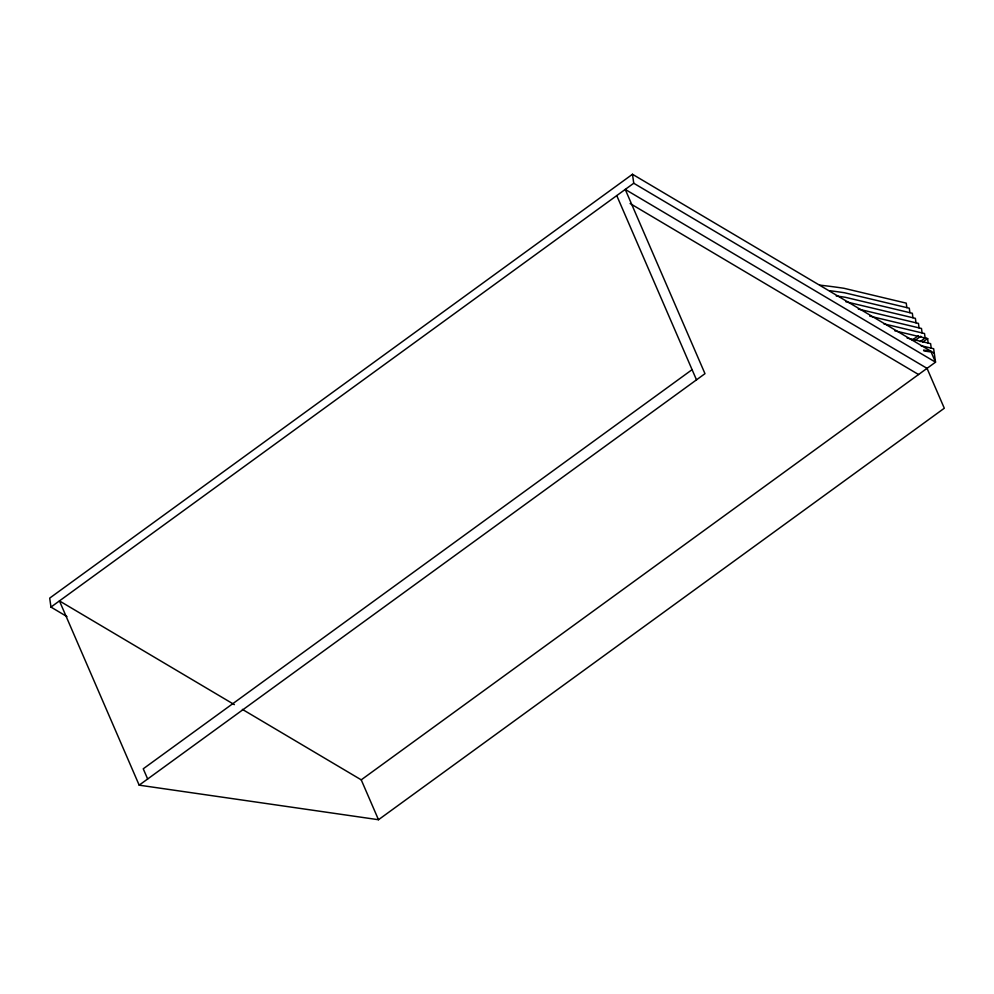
<?xml version="1.0" encoding="UTF-8"?>
<svg xmlns="http://www.w3.org/2000/svg" width="994" height="994" viewBox="0 0 994 994"><rect width="100%" height="100%" fill="white"/><g stroke="black" fill="none" stroke-linecap="round" stroke-linejoin="round"><path stroke-width="1.49" d="M934.273 353.205L632.482 174.273L49.7 598.115L50.955 607.086L66.971 616.591M50.955 607.086L633.737 183.244L632.482 174.273M692.085 369.656L143.248 768.797L147.659 778.998M139.172 785.161L704.982 373.669L625.238 189.419L927.042 368.352L944.3 408.236L378.49 819.727L139.172 785.161L59.441 600.91L234.373 704.634M912.181 340.159L918.381 335.649M914.617 340.731L920.804 336.233M920.196 341.613L925.141 338.01L927.663 338.817M922.618 342.184L927.564 338.594L928.185 343.079M242.387 709.381L361.232 779.843L935.528 362.176L933.652 348.72L920.854 345.663M923.563 350.074L930.732 351.106M923.935 350.957L931.117 351.988L935.528 362.176L633.737 183.244M845.832 301.741L915.375 318.341L916.008 322.826M858.282 309.059L918.431 323.398L919.052 327.883M869.713 316.117L921.475 328.467L922.097 332.953M883.765 323.808L924.519 333.524L925.141 338.01M894.737 330.766L927.564 338.594M907.124 338.059L930.608 343.651L931.229 348.148M630.109 203.509L918.555 374.527M616.752 195.594L696.496 379.845M361.232 779.843L378.49 819.727M912.964 317.757L912.33 313.272L845.198 297.256A422.152 275.562 -7.9 0 0 836.252 295.976M909.92 312.7L909.286 308.202L844.577 292.77A422.152 275.562 -7.9 0 0 829.592 290.695M906.863 307.631L906.242 303.145L843.956 288.285A422.152 275.562 -7.9 0 0 819.851 285.154"/></g></svg>
